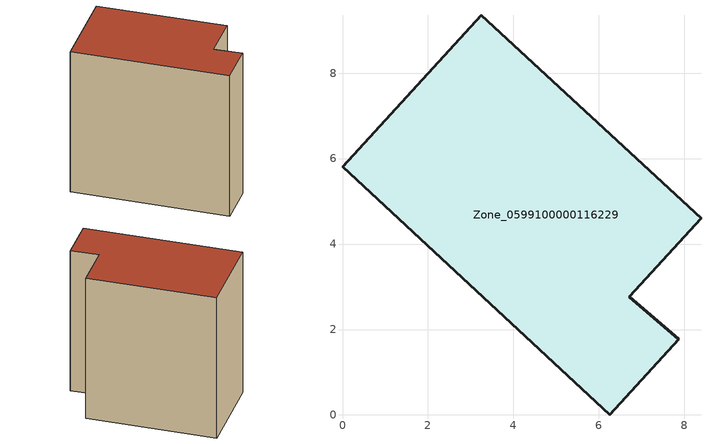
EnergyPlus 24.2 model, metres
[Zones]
Zone_0599100000116229
 floor ground (C_G): 0,5.81 3.25,9.36 8.39,4.6 6.71,2.76 7.88,1.77 6.25,0 z0
 wall outside (C_F): 3.25,9.36 0,5.81 6.25,0 7.88,1.77 6.71,2.76 8.39,4.6 3.25,9.36 z0:8.32
 roof outside (C_R): 0,5.81 6.25,0 7.88,1.77 6.71,2.76 8.39,4.6 3.25,9.36 z8.32
[BUILDING]
Pand.0599100000116229: North Axis=0; Terrain=City; Loads Convergence Tolerance Value=0.04; Temperature Convergence Tolerance Value=0.4; Solar Distribution=FullExterior; Maximum Number of Warmup Days=25; Minimum Number of Warmup Days=1
[Site:Location]
Rotterdam.The.Hague.AP_ZH_NLD Design_Conditions: Latitude=51.96; Longitude=4.45; Time Zone=1; Elevation=-4.5
[SITE:GROUNDTEMPERATURE:BUILDINGSURFACE]
18, 18, 18, 18, 18, 18, 18, 18, 18, 18, 18, 18
[MATERIAL] Thermal Absorptance=0.9; Solar Absorptance=0.7; Visible Absorptance=0.7
Name | Roughness | Thickness | Conductivity | Density | Specific Heat
G.TI.1946 | MediumSmooth | 0.15 | 1 | 540 | 1210
F.TI.1946 | Rough | 0.3 | 0.857143 | 1920 | 840
R.TI.1946 | MediumRough | 0.2 | 0.1 | 1500 | 1000
[CONSTRUCTION]
C_G: G.TI.1946
C_F: F.TI.1946
C_R: R.TI.1946
[ZONE]
Zone_0599100000116229: Type=1; Multiplier=1; Ceiling Height=Autocalculate; Volume=Autocalculate; Floor Area=autocalculate; Part of Total Floor Area=Yes
[ZONEINFILTRATION:DESIGNFLOWRATE]
Infil_Zone_0599100000116229: Zone or ZoneList or Space or SpaceList=Zone_0599100000116229; Schedule=AlwaysOn; Design Flow Rate Calculation Method=Flow/Area; Flow Rate per Floor Area=0.003; Constant Term Coefficient=1; Temperature Term Coefficient=0; Velocity Term Coefficient=0; Velocity Squared Term Coefficient=0
[HVACTEMPLATE:ZONE:IDEALLOADSAIRSYSTEM]
Zone_0599100000116229: Maximum Heating Supply Air Temperature=50; Minimum Cooling Supply Air Temperature=13; Maximum Heating Supply Air Humidity Ratio=0.0156; Minimum Cooling Supply Air Humidity Ratio=0.0077; Heating Limit=NoLimit; Cooling Limit=NoLimit; Dehumidification Control Type=ConstantSensibleHeatRatio; Cooling Sensible Heat Ratio=0.7; Dehumidification Setpoint=60; Humidification Control Type=None; Humidification Setpoint=30; Outdoor Air Method=None; Outdoor Air Flow Rate per Person=0.00944; Outdoor Air Flow Rate per Zone Floor Area=0; Outdoor Air Flow Rate per Zone=0; Demand Controlled Ventilation Type=None; Outdoor Air Economizer Type=NoEconomizer; Heat Recovery Type=None; Sensible Heat Recovery Effectiveness=0.7; Latent Heat Recovery Effectiveness=0.65
[ZONECONTROL:THERMOSTAT]
ThermostatControl_Zone_0599100000116229: Zone or ZoneList=Zone_0599100000116229; Control Type Schedule=DualSetpointControlType; Control 1=Thermostat_Zone_0599100000116229; Temperature Difference Between Cutout And Setpoint=0
[THERMOSTATSETPOINT:DUALSETPOINT]
Thermostat_Zone_0599100000116229: Heating Setpoint Temperature Schedule=HeatingSetpoint_Zone_0599100000116229; Cooling Setpoint Temperature Schedule=CoolingSetpoint_Zone_0599100000116229
[SCHEDULE:COMPACT]
HeatingSetpoint_Zone_0599100000116229: Through: 12/31, For: AllDays, Until: 24:00, 21
CoolingSetpoint_Zone_0599100000116229: Through: 12/31, For: AllDays, Until: 24:00, 24
DualSetpointControlType: Through: 12/31, For: AllDays, Until: 24:00, 4
AlwaysOn: Through: 12/31, For: AllDays, Until: 24:00, 1
